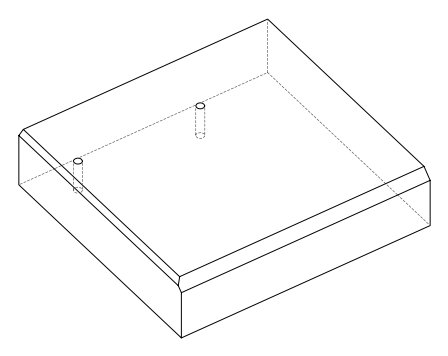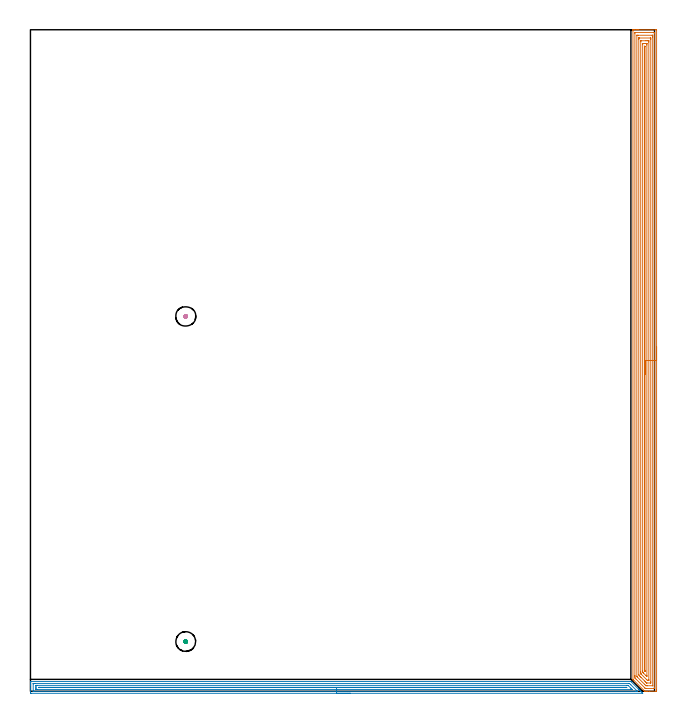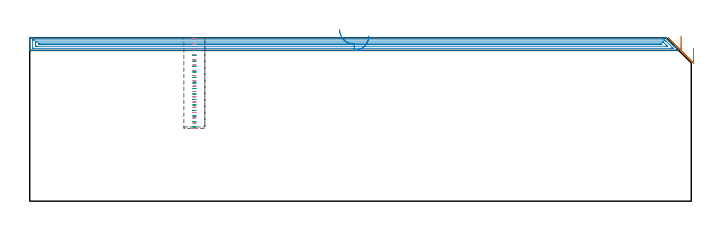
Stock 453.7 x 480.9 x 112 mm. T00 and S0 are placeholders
(PLAN: 4 operations, 1 tool changes, 42.9 min)
(1 AREA_MILL | FG_CHAMFER_SURFACE | UGT0205_001 | 27 min | 71132 mm3)
(2 AREA_MILL_1 | FG_CHAMFER_SURFACE_1 | UGT0205_001 | 14.26 min | 16372 mm3)
(3 MILL_BLIND_HOLE_FROM_SOLID_MATERIAL | STEP1POCKET | UGT0201_130 | Spiral | 0.78 min | 9944 mm3)
(4 MILL_BLIND_HOLE_FROM_SOLID_MATERIAL_1 | STEP1POCKET_1 | UGT0201_130 | Spiral | 0.83 min | 9983 mm3)
(TOOL UGT0205_001 | Chamfer Mill 20 x 3 x 45 deg. | D20 FL50 Z2)
(TOOL UGT0201_130 | Carbide End Mill 12.0 | D12 FL15 Z4)
(OP 1 AREA_MILL)
G17 G21 G94 G90
T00 M6
G54
G17 G0 G90 X455.2 Y250.45 S1061 M3
G43 Z122. H0
Z104.8
G94 G1 Y250.412 Z103.928 F250.
Y250.298 Z103.064
Y250.109 Z102.212
Y249.847 Z101.38
Y249.513 Z100.574
Y249.11 Z99.8
Y248.642 Z99.064
Y248.11 Z98.372
Y247.521 Z97.729
Y246.878 Z97.14
Y246.186 Z96.608
Y245.45 Z96.14
Y244.676 Z95.737
Y243.87 Z95.403
Y243.038 Z95.141
Y242.186 Z94.952
Y241.322 Z94.838
Y240.45 Z94.8
Y0.926
X455.199 Y0.616 Z94.801
X455.194 Y0.039 Z94.804
X455.192 Y0.007 Z94.806
X454.617 Y0. Z95.38
X450.163 Z99.831
X448.72 Z101.276
X448.382 Z101.614
X447.704 Z102.295
X447.277 Z102.723
X446.6 Y0.01 Z103.399
X446.432 Y0.17 Z103.567
X445.986 Y0.613 Z104.013
X438.583 Y8.017 Z111.417
X438.414 Y8.185 Z111.583
X438.07 Y8.529 Z111.928
X438.015 Y8.587 Z111.981
X438.005 Y8.605 Z111.991
X438. Y8.656 Z112.
X438.004 Y480.73 Z111.996
X438.001 Y480.811 Z111.994
X438.01 Y480.891 Z111.981
X438.033 Y480.897 Z111.958
X438.052 Y480.9 Z111.939
X438.437 Z111.563
X438.796 Z111.203
X439.473 Z110.522
X440.703 Z109.294
X441.255 Z108.739
X441.87 Z108.125
X454.617 Z95.38
X454.896 Y480.898 Z95.102
X455.192 Y480.89 Z94.806
X455.199 Y480.593 Z94.799
X455.2 Y240.45 Z94.8
X453.786 Z96.214
X453.785 Y2.344 Z96.215
X453.784 Y2.284 Z96.216
X453.779 Y2.166 Z96.221
X453.77 Y2.01 Z96.23
X453.727 Y2.008 Z96.273
X453.236 Y2.001 Z96.764
X447.892 Z102.108
X447.491 Y2.004 Z102.509
X447.09 Y2.01 Z102.91
X447.045 Y2.016 Z102.955
X447.019 Y2.038 Z102.981
X446.965 Y2.088 Z103.035
X446.858 Y2.192 Z103.142
X446.647 Y2.403 Z103.353
X440.364 Y8.685 Z109.636
X439.507 Y9.549 Z110.493
X439.473 Y9.588 Z110.527
X439.419 Y10.442 Z110.581
X439.417 Y10.499 Z110.583
X439.414 Y11.335 Z110.586
Y11.395
X439.418 Y478.553 Z110.582
X439.419 Y478.609 Z110.581
X439.423 Y478.72 Z110.577
X439.43 Y478.89 Z110.57
X439.473 Y478.892 Z110.527
X439.964 Y478.899 Z110.036
X452.836 Y478.9 Z97.164
X453.326 Y478.899 Z96.674
X453.727 Y478.892 Z96.273
X453.777 Y478.89 Z96.223
X453.783 Y478.675 Z96.217
X453.785 Y478.557 Z96.215
X453.786 Y240.45 Z96.214
X452.372 Z97.628
X452.371 Y4.189 Z97.629
X452.369 Y4.083 Z97.631
X452.367 Y4.03 Z97.633
X452.365 Y4.012 Z97.635
X452.322 Y4.009 Z97.678
X452.132 Y4.002 Z97.868
X448.57 Y4. Z101.43
X448.382 Y4.001 Z101.618
X447.672 Y4.008 Z102.328
X447.491 Y4.018 Z102.509
X447.314 Y4.189 Z102.686
X446.6 Y4.899 Z103.4
X446.416 Y5.083 Z103.584
X441.255 Y10.245 Z108.745
X441.06 Y10.442 Z108.94
X440.863 Y10.649 Z109.137
X440.835 Y10.687 Z109.165
X440.833 Y10.71 Z109.167
X440.83 Y10.763 Z109.17
X440.829 Y10.869 Z109.171
X440.833 Y476.711 Z109.167
X440.834 Y476.817 Z109.166
X440.836 Y476.869 Z109.164
X440.838 Y476.887 Z109.162
X440.878 Y476.89 Z109.122
X441.068 Y476.898 Z108.932
X441.255 Y476.899 Z108.745
X441.957 Y476.9 Z108.043
X451.945 Y476.899 Z98.055
X452.134 Y476.898 Z97.866
X452.26 Y476.894 Z97.74
X452.355 Y476.89 Z97.645
X452.365 Y476.851 Z97.635
X452.367 Y476.711 Z97.633
X452.37 Y476.284 Z97.63
X452.371 Y475.817 Z97.629
X452.372 Y475.39 Z97.628
Y240.45
X450.957 Z99.043
Y6.869
X450.953 Y6.077 Z99.047
X450.95 Y6.023 Z99.05
X450.945 Y6.01 Z99.055
X450.921 Y6.007 Z99.079
X450.813 Y6.003 Z99.187
X450.597 Y6.001 Z99.403
X448.141 Z101.859
X448.033 Y6.003 Z101.967
X447.979 Y6.006 Z102.021
X447.954 Y6.01 Z102.046
X447.904 Y6.057 Z102.096
X447.491 Y6.461 Z102.509
X447.08 Y6.869 Z102.92
X446.6 Y7.348 Z103.4
X443.928 Y10.021 Z106.072
X443.507 Y10.442 Z106.493
X443.037 Y10.915 Z106.963
X442.625 Y11.335 Z107.375
X442.25 Y11.738 Z107.75
X442.244 Y12.13 Z107.756
X442.243 Y12.228 Z107.757
X442.246 Y474.031 Z107.754
X442.25 Y474.82 Z107.75
X442.253 Y474.874 Z107.747
X442.257 Y474.89 Z107.743
X442.279 Y474.892 Z107.721
X442.387 Y474.897 Z107.613
X442.603 Y474.899 Z107.397
X450.607 Z99.393
X450.816 Y474.897 Z99.184
X450.921 Y474.893 Z99.079
X450.944 Y474.89 Z99.056
X450.951 Y474.88 Z99.049
X450.952 Y474.841 Z99.048
X450.957 Y474.128 Z99.043
Y474.031
Y240.45
X449.543 Z100.457
X449.542 Y8.385 Z100.458
X449.539 Y8.113 Z100.461
X449.536 Y8.037 Z100.464
X449.532 Y8.009 Z100.468
X449.517 Y8.007 Z100.483
X449.436 Y8.004 Z100.564
X449.272 Y8.002 Z100.728
X449.031 Y8.004 Z100.969
X448.382 Y8.026 Z101.618
X447.744 Y8.656 Z102.256
X443.928 Y12.471 Z106.072
X443.766 Y12.635 Z106.234
X443.687 Y12.72 Z106.313
X443.67 Y12.74 Z106.33
X443.664 Y12.774 Z106.336
X443.661 Y12.851 Z106.339
X443.658 Y13.122 Z106.342
X443.657 Y13.393 Z106.343
Y14.015
X443.661 Y472.512 Z106.339
X443.663 Y472.78 Z106.337
X443.666 Y472.856 Z106.334
X443.669 Y472.891 Z106.331
X443.683 Y472.893 Z106.317
X443.764 Y472.897 Z106.236
X443.928 Y472.899 Z106.072
X444.165 Y472.9 Z105.835
X447.491 Z102.509
X448.619 Z101.381
X449.272 Y472.897 Z100.728
X449.517 Y472.893 Z100.483
X449.537 Y472.882 Z100.463
X449.539 Y472.871 Z100.461
X449.542 Y472.244 Z100.458
X449.543 Y471.973 Z100.457
Y240.45
X448.129 Z101.871
Y11.589
X448.128 Y11.335 Z101.872
X448.124 Y10.845 Z101.876
X448.122 Y10.744 Z101.878
X447.491 Y11.357 Z102.509
X445.726 Y13.122 Z104.274
X445.272 Y13.577 Z104.728
X445.163 Y13.688 Z104.837
X445.11 Y13.745 Z104.89
X445.086 Y13.774 Z104.914
X445.078 Y13.804 Z104.922
X445.076 Y14.015 Z104.924
X445.072 Y14.654 Z104.928
X445.075 Y470.458 Z104.925
X445.077 Y470.776 Z104.923
X445.079 Y470.855 Z104.921
X445.081 Y470.886 Z104.919
X445.122 Y470.89 Z104.878
X445.271 Y470.897 Z104.729
X445.709 Y470.899 Z104.291
X446.159 Y470.9 Z103.841
X447.05 Z102.95
X447.491 Y470.899 Z102.509
X447.944 Y470.897 Z102.056
X448.094 Y470.89 Z101.906
X448.122 Y470.884 Z101.878
X448.124 Y470.832 Z101.876
X448.127 Y470.713 Z101.873
X448.128 Y470.458 Z101.872
X448.129 Y469.818 Z101.871
Y240.45
X446.715 Z103.285
X446.714 Y14.794 Z103.286
X446.712 Y14.678 Z103.288
X446.708 Y14.605 Z103.292
X446.707 Y14.602 Z103.293
X446.698 Y14.607 Z103.302
X446.671 Y14.629 Z103.329
X446.6 Y14.701 Z103.4
X446.501 Y14.808 Z103.499
X446.492 Y14.908 Z103.508
X446.489 Y15.019 Z103.511
X446.486 Y15.801 Z103.514
X446.485 Y15.916 Z103.515
X446.489 Y467.89 Z103.511
X446.49 Y468.672 Z103.51
X446.492 Y468.78 Z103.508
X446.496 Y468.885 Z103.504
X446.6 Y468.892 Z103.4
X446.676 Y468.893 Z103.324
X446.701 Y468.89 Z103.299
X446.708 Y468.885 Z103.292
X446.71 Y468.863 Z103.29
X446.713 Y468.787 Z103.287
X446.714 Y468.672 Z103.286
X446.715 Y468.556 Z103.285
Y240.45
Y239.578 Z103.323
Y238.714 Z103.437
Y237.862 Z103.626
Y237.03 Z103.888
Y236.224 Z104.222
Y235.45 Z104.625
Y234.714 Z105.094
Y234.022 Z105.625
Y233.379 Z106.214
Y232.79 Z106.857
Y232.258 Z107.55
Y231.79 Z108.285
Y231.387 Z109.059
Y231.053 Z109.865
Y230.791 Z110.697
Y230.602 Z111.549
Y230.488 Z112.414
Y230.45 Z113.285
G0 Z122.
M5
M2
(OP 2 AREA_MILL_1)
G17 G21 G94 G90
T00 M6
G54
G17 G0 G90 X232.55 Y-1.5 S1061 M3
G43 Z122. H0
Z113.4
G94 G1 X232.512 Z112.528 F250.
X232.398 Z111.663
X232.209 Z110.812
X231.947 Z109.98
X231.613 Z109.174
X231.21 Z108.4
X230.742 Z107.664
X230.21 Z106.972
X229.621 Z106.329
X228.978 Z105.74
X228.286 Z105.208
X227.55 Z104.74
X226.776 Z104.337
X225.97 Z104.003
X225.138 Z103.741
X224.287 Z103.552
X223.422 Z103.438
X222.55 Z103.4
X0.615 Y-1.499 Z103.401
X0.249 Y-1.496 Z103.402
X0.01 Y-1.493 Z103.405
X0. Y-1.138 Z103.759
Y4.113 Z109.007
Y4.659 Z109.555
Y4.988 Z109.884
Y5.534 Z110.43
Y5.863 Z110.757
Y6.828 Z111.727
X0.003 Y6.966 Z111.859
X0.01 Y7.098 Z111.989
X0.168 Y7.1 Z112.
X436.448
X436.495 Y7.095 Z111.991
X436.525 Y7.073 Z111.97
X436.725 Y6.875 Z111.774
X441.98 Y1.621 Z106.519
X442.115 Y1.487 Z106.383
X442.253 Y1.348 Z106.246
X442.409 Y1.192 Z106.09
X442.552 Y1.05 Z105.945
X442.699 Y0.902 Z105.8
X442.838 Y0.763 Z105.661
X442.99 Y0.612 Z105.507
X443.146 Y0.455 Z105.353
X443.267 Y0.334 Z105.232
X443.428 Y0.175 Z105.069
X443.592 Y0.009 Z104.907
X443.787 Y-0.187 Z104.713
X444.992 Y-1.392 Z103.507
X445.081 Y-1.483 Z103.415
X445.083 Y-1.495 Z103.403
X445.081 Y-1.499 Z103.399
X222.55 Y-1.5 Z103.4
Y-0.086 Z104.814
X2.401 Y-0.085 Z104.815
X2.219 Y-0.084 Z104.816
X2.052 Y-0.08 Z104.82
X2.017 Y-0.079 Z104.821
X2.01 Y-0.059 Z104.841
X2.006 Y-0.03 Z104.87
X2.001 Y0.129 Z105.029
X2. Y5.38 Z110.28
X2.002 Y5.511 Z110.411
X2.006 Y5.616 Z110.516
X2.01 Y5.679 Z110.579
X2.045 Y5.68 Z110.58
X2.401 Y5.684 Z110.584
X2.582 Y5.685 Z110.585
X3.294 Y5.686 Z110.586
X434.842 Y5.685 Z110.585
X435.198 Y5.683 Z110.583
X435.376 Y5.681 Z110.581
X435.46 Y5.678 Z110.578
X435.555 Y5.59 Z110.49
X436.162 Y4.988 Z109.888
X436.448 Y4.703 Z109.603
X440.538 Y0.612 Z105.512
X440.913 Y0.235 Z105.135
X441.165 Y-0.027 Z104.873
X441.215 Y-0.079 Z104.821
X441.126 Y-0.081 Z104.819
X440.913 Y-0.084 Z104.816
X440.732 Y-0.085 Z104.815
X440.02 Y-0.086 Z104.814
X222.55
Y1.328 Z106.228
X5.08 Y1.329 Z106.229
X4.348 Y1.33 Z106.23
X4.187 Y1.332 Z106.232
X4.034 Y1.335 Z106.235
X4.01 Y1.487 Z106.387
X4.004 Y1.667 Z106.567
X4. Y2.362 Z107.262
Y2.546 Z107.446
Y3.421 Z108.321
X4.001 Y4.113 Z109.013
X4.003 Y4.204 Z109.104
X4.008 Y4.249 Z109.149
X4.011 Y4.265 Z109.165
X4.03 Y4.267 Z109.167
X4.187 Y4.269 Z109.169
X4.918 Y4.271 Z109.171
X5.08 Y4.272 Z109.172
X433.768 Y4.271 Z109.171
X433.931 Y4.269 Z109.169
X434.255 Y4.265 Z109.165
X434.432 Y4.257 Z109.157
X434.483 Y4.211 Z109.111
X434.587 Y4.113 Z109.013
X436.448 Y2.253 Z107.153
X437.211 Y1.487 Z106.387
X437.341 Y1.353 Z106.253
X437.346 Y1.334 Z106.234
X436.448 Y1.329 Z106.229
X222.55 Y1.328 Z106.228
Y2.743 Z107.643
X6.361
X6.303 Y2.744 Z107.644
X6.186 Y2.747 Z107.647
X6.01 Y2.755 Z107.655
X6.008 Y2.8 Z107.7
X6.01 Y2.845 Z107.745
X6.186 Y2.853 Z107.753
X6.303 Y2.856 Z107.756
X6.361 Y2.857 Z107.757
X432.875
X433.267 Y2.854 Z107.754
X433.376 Y2.85 Z107.75
X433.444 Y2.796 Z107.696
X433.487 Y2.756 Z107.656
X433.49 Y2.75 Z107.65
X433.477 Y2.747 Z107.647
X433.439 Y2.744 Z107.644
X433.38 Y2.743 Z107.643
X433.263
X222.55
X221.678 Z107.681
X220.814 Z107.795
X219.962 Z107.983
X219.13 Z108.246
X218.324 Z108.58
X217.55 Z108.982
X216.814 Z109.451
X216.122 Z109.982
X215.479 Z110.572
X214.89 Z111.215
X214.359 Z111.907
X213.89 Z112.643
X213.487 Z113.416
X213.153 Z114.222
X212.891 Z115.054
X212.702 Z115.906
X212.588 Z116.771
X212.55 Z117.643
G0 Z122.
M5
M2
(OP 3 MILL_BLIND_HOLE_FROM_SOLID_MATERIAL)
G17 G21 G94 G90
T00 M6
G54
G17 G0 G90 X112.9 Y36.1 S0 M3
G43 Z122. H0
Z111.229
G94 G3 X113.5 Y36.7 R0.6 F250.
X112.9 Y37.3 R0.6
X111.7 Y36.1 R1.2
X112.9 Y37.3 R-1.2
X112.3 Y36.7 R0.6
X112.9 Y36.1 R0.6
G0 Z107.459
G3 X113.5 Y36.7 R0.6
X112.9 Y37.3 R0.6
X111.7 Y36.1 R1.2
X112.9 Y37.3 R-1.2
X112.3 Y36.7 R0.6
X112.9 Y36.1 R0.6
G0 Z103.688
G3 X113.5 Y36.7 R0.6
X112.9 Y37.3 R0.6
X111.7 Y36.1 R1.2
X112.9 Y37.3 R-1.2
X112.3 Y36.7 R0.6
X112.9 Y36.1 R0.6
G0 Z99.918
G3 X113.5 Y36.7 R0.6
X112.9 Y37.3 R0.6
X111.7 Y36.1 R1.2
X112.9 Y37.3 R-1.2
X112.3 Y36.7 R0.6
X112.9 Y36.1 R0.6
G0 Z96.147
G3 X113.5 Y36.7 R0.6
X112.9 Y37.3 R0.6
X111.7 Y36.1 R1.2
X112.9 Y37.3 R-1.2
X112.3 Y36.7 R0.6
X112.9 Y36.1 R0.6
G0 Z92.376
G3 X113.5 Y36.7 R0.6
X112.9 Y37.3 R0.6
X111.7 Y36.1 R1.2
X112.9 Y37.3 R-1.2
X112.3 Y36.7 R0.6
X112.9 Y36.1 R0.6
G0 Z88.606
G3 X113.5 Y36.7 R0.6
X112.9 Y37.3 R0.6
X111.7 Y36.1 R1.2
X112.9 Y37.3 R-1.2
X112.3 Y36.7 R0.6
X112.9 Y36.1 R0.6
G0 Z84.835
G3 X113.5 Y36.7 R0.6
X112.9 Y37.3 R0.6
X111.7 Y36.1 R1.2
X112.9 Y37.3 R-1.2
X112.3 Y36.7 R0.6
X112.9 Y36.1 R0.6
G0 Z81.065
G3 X113.5 Y36.7 R0.6
X112.9 Y37.3 R0.6
X111.7 Y36.1 R1.2
X112.9 Y37.3 R-1.2
X112.3 Y36.7 R0.6
X112.9 Y36.1 R0.6
G0 Z77.294
G3 X113.5 Y36.7 R0.6
X112.9 Y37.3 R0.6
X111.7 Y36.1 R1.2
X112.9 Y37.3 R-1.2
X112.3 Y36.7 R0.6
X112.9 Y36.1 R0.6
G0 Z73.524
G3 X113.5 Y36.7 R0.6
X112.9 Y37.3 R0.6
X111.7 Y36.1 R1.2
X112.9 Y37.3 R-1.2
X112.3 Y36.7 R0.6
X112.9 Y36.1 R0.6
G0 Z69.753
G3 X113.5 Y36.7 R0.6
X112.9 Y37.3 R0.6
X111.7 Y36.1 R1.2
X112.9 Y37.3 R-1.2
X112.3 Y36.7 R0.6
X112.9 Y36.1 R0.6
G0 Z65.982
G3 X113.5 Y36.7 R0.6
X112.9 Y37.3 R0.6
X111.7 Y36.1 R1.2
X112.9 Y37.3 R-1.2
X112.3 Y36.7 R0.6
X112.9 Y36.1 R0.6
G0 Z62.212
G3 X113.5 Y36.7 R0.6
X112.9 Y37.3 R0.6
X111.7 Y36.1 R1.2
X112.9 Y37.3 R-1.2
X112.3 Y36.7 R0.6
X112.9 Y36.1 R0.6
G0 Z58.441
G3 X113.5 Y36.7 R0.6
X112.9 Y37.3 R0.6
X111.7 Y36.1 R1.2
X112.9 Y37.3 R-1.2
X112.3 Y36.7 R0.6
X112.9 Y36.1 R0.6
G0 Z54.671
G3 X113.5 Y36.7 R0.6
X112.9 Y37.3 R0.6
X111.7 Y36.1 R1.2
X112.9 Y37.3 R-1.2
X112.3 Y36.7 R0.6
X112.9 Y36.1 R0.6
G0 Z50.9
G3 X113.5 Y36.7 R0.6
X112.9 Y37.3 R0.6
X111.7 Y36.1 R1.2
X112.9 Y37.3 R-1.2
X112.3 Y36.7 R0.6
X112.9 Y36.1 R0.6
G0 Z122.
M5
M2
(OP 4 MILL_BLIND_HOLE_FROM_SOLID_MATERIAL_1)
G17 G21 G94 G90
T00 M6
G54
G17 G0 G90 X112.9 Y272.5 S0 M3
G43 Z122. H0
Z111.383
G94 G3 X113.5 Y273.1 R0.6 F250.
X112.9 Y273.7 R0.6
X111.7 Y272.5 R1.2
X112.9 Y273.7 R-1.2
X112.3 Y273.1 R0.6
X112.9 Y272.5 R0.6
G0 Z107.767
G3 X113.5 Y273.1 R0.6
X112.9 Y273.7 R0.6
X111.7 Y272.5 R1.2
X112.9 Y273.7 R-1.2
X112.3 Y273.1 R0.6
X112.9 Y272.5 R0.6
G0 Z104.15
G3 X113.5 Y273.1 R0.6
X112.9 Y273.7 R0.6
X111.7 Y272.5 R1.2
X112.9 Y273.7 R-1.2
X112.3 Y273.1 R0.6
X112.9 Y272.5 R0.6
G0 Z100.533
G3 X113.5 Y273.1 R0.6
X112.9 Y273.7 R0.6
X111.7 Y272.5 R1.2
X112.9 Y273.7 R-1.2
X112.3 Y273.1 R0.6
X112.9 Y272.5 R0.6
G0 Z96.917
G3 X113.5 Y273.1 R0.6
X112.9 Y273.7 R0.6
X111.7 Y272.5 R1.2
X112.9 Y273.7 R-1.2
X112.3 Y273.1 R0.6
X112.9 Y272.5 R0.6
G0 Z93.3
G3 X113.5 Y273.1 R0.6
X112.9 Y273.7 R0.6
X111.7 Y272.5 R1.2
X112.9 Y273.7 R-1.2
X112.3 Y273.1 R0.6
X112.9 Y272.5 R0.6
G0 Z89.683
G3 X113.5 Y273.1 R0.6
X112.9 Y273.7 R0.6
X111.7 Y272.5 R1.2
X112.9 Y273.7 R-1.2
X112.3 Y273.1 R0.6
X112.9 Y272.5 R0.6
G0 Z86.067
G3 X113.5 Y273.1 R0.6
X112.9 Y273.7 R0.6
X111.7 Y272.5 R1.2
X112.9 Y273.7 R-1.2
X112.3 Y273.1 R0.6
X112.9 Y272.5 R0.6
G0 Z82.45
G3 X113.5 Y273.1 R0.6
X112.9 Y273.7 R0.6
X111.7 Y272.5 R1.2
X112.9 Y273.7 R-1.2
X112.3 Y273.1 R0.6
X112.9 Y272.5 R0.6
G0 Z78.833
G3 X113.5 Y273.1 R0.6
X112.9 Y273.7 R0.6
X111.7 Y272.5 R1.2
X112.9 Y273.7 R-1.2
X112.3 Y273.1 R0.6
X112.9 Y272.5 R0.6
G0 Z75.217
G3 X113.5 Y273.1 R0.6
X112.9 Y273.7 R0.6
X111.7 Y272.5 R1.2
X112.9 Y273.7 R-1.2
X112.3 Y273.1 R0.6
X112.9 Y272.5 R0.6
G0 Z71.6
G3 X113.5 Y273.1 R0.6
X112.9 Y273.7 R0.6
X111.7 Y272.5 R1.2
X112.9 Y273.7 R-1.2
X112.3 Y273.1 R0.6
X112.9 Y272.5 R0.6
G0 Z67.983
G3 X113.5 Y273.1 R0.6
X112.9 Y273.7 R0.6
X111.7 Y272.5 R1.2
X112.9 Y273.7 R-1.2
X112.3 Y273.1 R0.6
X112.9 Y272.5 R0.6
G0 Z64.367
G3 X113.5 Y273.1 R0.6
X112.9 Y273.7 R0.6
X111.7 Y272.5 R1.2
X112.9 Y273.7 R-1.2
X112.3 Y273.1 R0.6
X112.9 Y272.5 R0.6
G0 Z60.75
G3 X113.5 Y273.1 R0.6
X112.9 Y273.7 R0.6
X111.7 Y272.5 R1.2
X112.9 Y273.7 R-1.2
X112.3 Y273.1 R0.6
X112.9 Y272.5 R0.6
G0 Z57.133
G3 X113.5 Y273.1 R0.6
X112.9 Y273.7 R0.6
X111.7 Y272.5 R1.2
X112.9 Y273.7 R-1.2
X112.3 Y273.1 R0.6
X112.9 Y272.5 R0.6
G0 Z53.517
G3 X113.5 Y273.1 R0.6
X112.9 Y273.7 R0.6
X111.7 Y272.5 R1.2
X112.9 Y273.7 R-1.2
X112.3 Y273.1 R0.6
X112.9 Y272.5 R0.6
G0 Z49.9
G3 X113.5 Y273.1 R0.6
X112.9 Y273.7 R0.6
X111.7 Y272.5 R1.2
X112.9 Y273.7 R-1.2
X112.3 Y273.1 R0.6
X112.9 Y272.5 R0.6
G0 Z122.
M5
M2
